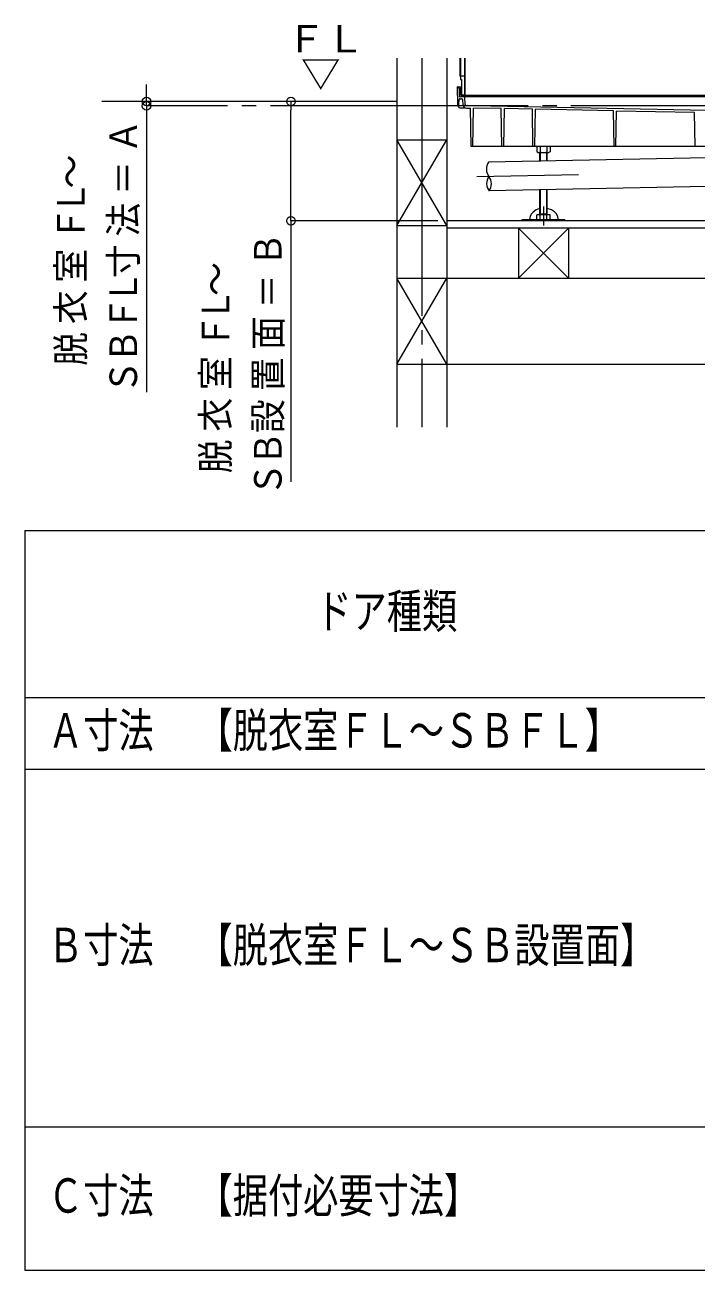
# Model space of a CAD drawing. Units: millimetres on the paper. Extents: x -305 to 305, y -152 to 152.
# Drawn here: x -50.1 to -3.2, y -76.6 to 10.4 of the extents above; entities that cross this region are included whole.
import ezdxf
from ezdxf.enums import TextEntityAlignment as Align

# ---------------------------------------------------------------- set-up
doc = ezdxf.new("R2010")
doc.units = ezdxf.units.MM
doc.linetypes.add('LONG_CHAIN', pattern=[21, 18, -1, 1, -1])
doc.layers.add('0-0_0', color=7, linetype='Continuous', lineweight=9)
doc.layers.add('0-1_VIEW0001', color=7, linetype='Continuous', lineweight=9)
doc.styles.add('ＭＳ ゴシック', font='')
doc.styles.get('ＭＳ ゴシック').set_extended_font_data('MS Gothic')

# ---------------------------------------------------------------- blocks, each defined once
blk = doc.blocks.new('_ORIGIN')
at = {"layer": '0-0_0'}
blk.add_line((0, 0), (-1, 0), dxfattribs=at)
blk.add_circle((0, 0), 0.5, dxfattribs=at)

msp = doc.modelspace()

# ---------------------------------------------------------------- linework, layer by layer
at = {"layer": '0-0_0'}
for p, q in [((-50.122, -24.925), (-50.122, -76.591)), ((-50.122, -24.925), (83.211, -24.925)), ((-50.122, -36.591), (83.211, -36.591)), ((-50.122, -41.591), (83.211, -41.591)), ((-50.122, -66.591), (83.211, -66.591)), ((-50.122, -76.591), (83.211, -76.591))]:
    msp.add_line(p, q, dxfattribs=at)
at = {"layer": '0-1_VIEW0001'}
for p, q in [((-24.142, 8.081), (-24.142, -17.694)), ((-20.642, 8.081), (-20.642, -17.694)), ((-19.732, 8.081), (-19.732, 6.814)), ((-19.692, 8.081), (-19.692, 6.581)), ((-19.415, 8.081), (-19.415, 5.548)), ((-19.392, 8.081), (-19.392, 5.548)), ((-41.624, 5.648), (-41.624, 6.248)), ((-19.692, 6.814), (-19.732, 6.814)), ((-19.415, 6.814), (-19.692, 6.814)), ((-19.692, 6.581), (-19.608, 6.581)), ((-19.608, 6.581), (-19.608, 5.481)), ((-19.925, 6.081), (-19.89, 6.081)), ((-19.925, 6.081), (-19.903, 4.814)), ((-19.792, 6.081), (-19.608, 6.081)), ((-19.79, 5.983), (-19.78, 5.43)), ((-19.73, 5.381), (-19.708, 5.381)), ((-19.719, 5.248), (-19.613, 5.248)), ((-19.692, 5.981), (-19.692, 5.548)), ((-19.668, 5.981), (-19.692, 5.981)), ((-19.692, 5.398), (-19.682, 5.398)), ((-19.675, 5.414), (-19.455, 5.414)), ((-19.668, 5.981), (-19.668, 5.548)), ((-19.458, 5.504), (-19.625, 5.504)), ((-19.608, 5.504), (-19.625, 5.504)), ((22.275, 5.481), (-19.625, 5.481)), ((-19.458, 5.504), (-19.608, 5.504)), ((-19.392, 5.414), (24.245, 5.414)), ((-19.366, 4.837), (-19.389, 5.351)), ((-24.142, 5.048), (-44.753, 5.048)), ((-41.624, 4.748), (-41.624, 5.048)), ((-41.624, 4.748), (-41.624, -15.252)), ((-29.185, 5.048), (-31.53, 5.048)), ((-31.53, -2.686), (-31.53, 4.448)), ((-19.903, 4.814), (-19.796, 4.814)), ((-19.838, 4.697), (-19.858, 4.814)), ((-19.796, 4.814), (-19.786, 5.183)), ((-19.739, 4.614), (-19.353, 4.614)), ((-19.499, 4.821), (-19.514, 5.152)), ((-19.208, 4.741), (-19.268, 4.742)), ((-19.266, 4.598), (-18.992, 4.598)), ((-19.208, 4.767), (-19.208, 4.741)), ((-18.724, 4.758), (-19.208, 4.767)), ((-18.945, 1.914), (-18.992, 4.598)), ((-18.818, 1.914), (-18.771, 4.599)), ((-16.834, 4.558), (-18.771, 4.599)), ((17.977, 3.991), (-18.724, 4.758)), ((-16.788, 1.914), (-16.834, 4.558)), ((-16.662, 1.914), (-16.615, 4.554)), ((-14.667, 4.513), (-16.615, 4.554)), ((-14.622, 1.914), (-14.667, 4.513)), ((-14.495, 1.914), (-14.45, 4.508)), ((-8.998, 4.394), (-14.45, 4.508)), ((-8.955, 1.914), (-8.998, 4.394)), ((-8.828, 1.914), (-8.785, 4.39)), ((-3.329, 4.276), (-8.785, 4.39)), ((-41.624, 4.148), (-41.624, 3.548)), ((-3.288, 1.914), (-3.329, 4.276)), ((-24.142, 2.381), (-20.642, 2.381)), ((-24.142, -3.619), (-20.642, 2.381)), ((-20.642, -3.619), (-24.142, 2.381)), ((17.522, 1.914), (-18.945, 1.914)), ((-14.353, 1.914), (-14.353, 1.526)), ((-14.123, 1.914), (-14.123, 1.526)), ((-13.661, 1.914), (-13.661, 1.526)), ((-13.43, 1.914), (-13.43, 1.526)), ((15.988, 1.494), (-17.725, 0.807)), ((-14.275, 1.481), (-14.353, 1.526)), ((-14.275, 1.481), (-13.508, 1.481)), ((-14.158, 1.481), (-14.158, 0.866)), ((-14.122, 1.481), (-14.122, 0.867)), ((-13.662, 0.876), (-13.662, 1.481)), ((-13.625, 0.877), (-13.625, 1.481)), ((-13.43, 1.526), (-13.508, 1.481)), ((16.029, -0.506), (-17.684, -1.193)), ((-14.158, -1.134), (-14.158, -2.876)), ((-14.122, -1.134), (-14.122, -2.812)), ((-13.662, -2.812), (-13.662, -1.124)), ((-13.625, -2.876), (-13.625, -1.123)), ((-21.265, -3.286), (-31.53, -3.286)), ((-31.53, -3.286), (-31.53, -21.524)), ((11.018, -3.286), (-20.642, -3.286)), ((-15.392, -3.209), (-15.392, -3.286)), ((-12.392, -3.209), (-15.392, -3.209)), ((-12.392, -3.286), (-15.392, -3.286)), ((-14.353, -3.164), (-14.353, -2.876)), ((-13.43, -2.876), (-14.353, -2.876)), ((-14.353, -3.164), (-14.275, -3.209)), ((-13.508, -3.209), (-14.275, -3.209)), ((-14.158, -2.876), (-14.122, -2.812)), ((-13.625, -2.812), (-14.158, -2.812)), ((-14.123, -3.164), (-14.123, -2.876)), ((-13.625, -2.876), (-13.662, -2.812)), ((-13.661, -3.164), (-13.661, -2.876)), ((-13.508, -3.209), (-13.43, -3.164)), ((-13.43, -3.164), (-13.43, -2.876)), ((-12.392, -3.209), (-12.392, -3.286)), ((-24.141, -3.619), (-20.642, -3.619)), ((11.018, -3.786), (-20.642, -3.786)), ((-15.642, -3.786), (-15.642, -7.286)), ((-12.142, -3.786), (-12.142, -7.286)), ((-20.642, -13.286), (-24.142, -7.286)), ((-24.142, -13.286), (-20.642, -7.286)), ((-24.142, -7.286), (55.192, -7.286)), ((-24.142, -13.286), (55.192, -13.286))]:
    msp.add_line(p, q, dxfattribs=at)
at = {"layer": '0-1_VIEW0001', "linetype": 'LONG_CHAIN'}
for p, q in [((-22.392, 8.081), (-22.392, -17.694)), ((69.034, 4.748), (-41.624, 4.748)), ((-11.44, -0.065), (-18.553, -0.21)), ((-13.892, -2.275), (-13.892, -3.611)), ((-12.142, -7.286), (-15.642, -3.786)), ((-15.642, -7.286), (-12.142, -3.786))]:
    msp.add_line(p, q, dxfattribs=at)
at = {"layer": '0-1_VIEW0001'}
for points in [[(-14.158, -2.432), (-14.402, -2.524), (-14.611, -2.668), (-14.719, -2.787), (-14.816, -2.962), (-14.86, -3.196), (-14.86, -3.209)], [(-12.86, -3.209), (-12.86, -3.196), (-12.894, -2.988), (-13.005, -2.781), (-13.121, -2.657), (-13.319, -2.523), (-13.625, -2.418)]]:
    msp.add_lwpolyline(points, dxfattribs=at)
for centre, radius, start, end in [((-19.89, 5.981), 0.1, 1, 90), ((-19.719, 5.181), 0.0667, 90, 178.5), ((-19.73, 5.431), 0.05, 181, 270), ((-19.708, 5.398), 0.0167, 270, 0.00001), ((-19.625, 5.548), 0.0667, 179.99999, 270), ((-19.675, 5.398), 0.0167, 90, 180), ((-19.625, 5.548), 0.0433, 179.99999, 270), ((-19.613, 5.148), 0.1, 2.49999, 90), ((-19.458, 5.548), 0.0667, 270, 0.00001), ((-19.458, 5.548), 0.0433, 270, 0.00001), ((-19.458, 5.548), 0.0433, 270.00001, 359.99999), ((-19.455, 5.348), 0.0667, 2.49999, 90), ((-19.739, 4.714), 0.1, 190, 270), ((-19.266, 4.831), 0.233, 182.5, 270), ((-19.266, 4.842), 0.1, 182.5, 268.85424), ((-14.281, 1.781), 0.3, 271.20515, 301.93849), ((-13.892, 2.092), 0.611, 247.78094, 292.21913), ((-13.502, 1.781), 0.3, 238.06151, 268.79485), ((-17.048, 0.321), 0.833, 144.29677, 218.03656), ((-17.028, -0.679), 0.833, 144.29677, 218.03656), ((-18.361, -0.706), 0.833, 324.29677, 38.03656), ((-14.281, -2.909), 0.3, 271.20516, 301.93849), ((-13.892, -2.598), 0.611, 247.78094, 292.21913), ((-13.502, -2.909), 0.3, 238.06151, 268.79484)]:
    msp.add_arc(centre, radius, start, end, dxfattribs=at)

# ---------------------------------------------------------------- block references
at = {"layer": '0-1_VIEW0001', "xscale": 0.6, "yscale": 0.6}
for p, rotation in [((-41.624, 5.048), 270), ((-31.53, 5.048), 90), ((-41.624, 4.748), 90), ((-31.53, -3.286), 270)]:
    msp.add_blockref('_ORIGIN', p, dxfattribs=dict(at, rotation=rotation))

# ---------------------------------------------------------------- texts
at = {"layer": '0-0_0', "color": 4, "style": 'ＭＳ ゴシック', "width": 0.75}
for s, p in [('ドア種類', (-29.758, -32.471)), ('Ａ寸法', (-48.508, -40.804)), ('【脱衣室ＦＬ～ＳＢＦＬ】', (-38.061, -40.804)), ('Ｂ寸法', (-48.508, -55.804)), ('【脱衣室ＦＬ～ＳＢ設置面】', (-38.061, -55.804)), ('Ｃ寸法', (-48.508, -73.304)), ('【据付必要寸法】', (-38.061, -73.304))]:
    msp.add_text(s, height=2.405, dxfattribs=at).set_placement(p, align=Align.BOTTOM_LEFT)
at = {"layer": '0-1_VIEW0001', "style": 'ＭＳ ゴシック', "width": 1.05}
for s, p in [('ＦＬ', (-31.861, 7.903)), ('▽', (-30.828, 5.459))]:
    msp.add_text(s, height=1.921, dxfattribs=at).set_placement(p, align=Align.BOTTOM_LEFT)
at = {"layer": '0-1_VIEW0001', "style": 'ＭＳ ゴシック', "width": 0.9}
for s, p in [('Ａ', (-41.709, 1.434)), ('～', (-45.376, -1.019)), ('＝', (-41.709, -1.474)), ('Ｌ', (-45.376, -2.847)), ('法', (-41.709, -4.382)), ('Ｆ', (-45.376, -4.687)), ('寸', (-41.709, -7.29)), ('Ｂ', (-31.61, -6.479)), ('室', (-45.376, -7.595)), ('～', (-35.267, -8.524)), ('Ｌ', (-41.709, -9.118)), ('＝', (-31.61, -9.387)), ('衣', (-45.376, -10.503)), ('Ｌ', (-35.267, -10.352)), ('Ｆ', (-41.709, -10.958)), ('Ｆ', (-35.267, -12.192)), ('面', (-31.61, -12.295)), ('脱', (-45.376, -13.411)), ('Ｂ', (-41.709, -13.218)), ('室', (-35.267, -15.1)), ('置', (-31.61, -15.203)), ('Ｓ', (-41.709, -15.376)), ('衣', (-35.267, -18.008)), ('設', (-31.61, -18.111)), ('脱', (-35.267, -20.916)), ('Ｂ', (-31.61, -20.371)), ('Ｓ', (-31.61, -22.529))]:
    msp.add_text(s, height=1.921, rotation=90, dxfattribs=at).set_placement(p, align=Align.BOTTOM_LEFT)

doc.saveas('drawing.dxf')
